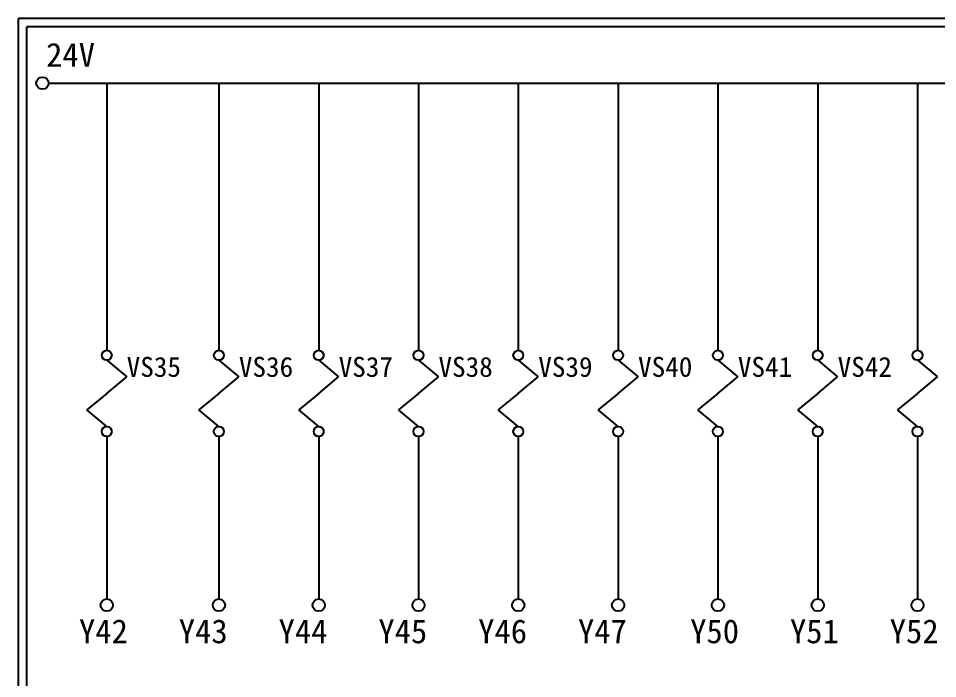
# Model space of a CAD drawing. Extents: x 926 to 1213, y 3 to 207.
# Drawn here: x 925.7 to 1063.9, y 107.6 to 207 of the extents above; entities that cross this region are included whole.
import ezdxf

# ---------------------------------------------------------------- set-up
doc = ezdxf.new("R2010")
doc.units = 0
doc.layers.add('圖框層', color=7, linetype='CONTINUOUS')
doc.layers.add('標尺寸層', color=3, linetype='CONTINUOUS')
doc.styles.add('STSL', font='KAIU.TTF')

msp = doc.modelspace()

# ---------------------------------------------------------------- linework, layer by layer
at = {"layer": '圖框層', "color": 7}
for p, q in [((1212.74, 206.97), (925.74, 206.97)), ((925.74, 3), (925.74, 206.97)), ((1211.49, 205.72), (926.99, 205.72)), ((926.99, 4.25), (926.99, 205.72))]:
    msp.add_line(p, q, dxfattribs=at)
at = {"layer": '標尺寸層', "color": 7}
for p, q in [((930.28, 197.22), (1207.88, 197.22)), ((939.02, 197.22), (939.02, 157.03)), ((955.88, 197.22), (955.88, 157.03)), ((970.88, 197.22), (970.88, 157.03)), ((985.88, 197.22), (985.88, 157.03)), ((1000.88, 197.22), (1000.88, 157.03)), ((1015.88, 197.22), (1015.88, 157.03)), ((1030.88, 197.22), (1030.88, 157.03)), ((1045.88, 197.22), (1045.88, 157.03)), ((1060.88, 197.22), (1060.88, 157.03)), ((939.02, 155.53), (942.02, 153.04)), ((955.88, 155.53), (958.88, 153.04)), ((970.88, 155.53), (973.88, 153.04)), ((985.88, 155.53), (988.88, 153.04)), ((1000.88, 155.53), (1003.88, 153.04)), ((1015.88, 155.53), (1018.88, 153.04)), ((1030.88, 155.53), (1033.88, 153.04)), ((1045.88, 155.53), (1048.88, 153.04)), ((1060.88, 155.53), (1063.88, 153.04)), ((939.02, 150.55), (942.02, 153.04)), ((955.88, 150.55), (958.88, 153.04)), ((970.88, 150.55), (973.88, 153.04)), ((985.88, 150.55), (988.88, 153.04)), ((1000.88, 150.55), (1003.88, 153.04)), ((1015.88, 150.55), (1018.88, 153.04)), ((1030.88, 150.55), (1033.88, 153.04)), ((1045.88, 150.55), (1048.88, 153.04)), ((1060.88, 150.55), (1063.88, 153.04)), ((939.02, 150.55), (936.01, 148.06)), ((955.88, 150.55), (952.87, 148.06)), ((970.88, 150.55), (967.87, 148.06)), ((985.88, 150.55), (982.87, 148.06)), ((1000.88, 150.55), (997.87, 148.06)), ((1015.88, 150.55), (1012.87, 148.06)), ((1030.88, 150.55), (1027.87, 148.06)), ((1045.88, 150.55), (1042.87, 148.06)), ((1060.88, 150.55), (1057.87, 148.06)), ((939.02, 145.57), (936.01, 148.06)), ((955.88, 145.57), (952.87, 148.06)), ((970.88, 145.57), (967.87, 148.06)), ((985.88, 145.57), (982.87, 148.06)), ((1000.88, 145.57), (997.87, 148.06)), ((1015.88, 145.57), (1012.87, 148.06)), ((1030.88, 145.57), (1027.87, 148.06)), ((1045.88, 145.57), (1042.87, 148.06)), ((1060.88, 145.57), (1057.87, 148.06)), ((939.02, 144.07), (939.02, 119.62)), ((955.88, 144.07), (955.88, 119.62)), ((970.88, 144.07), (970.88, 119.62)), ((985.88, 144.07), (985.88, 119.62)), ((1000.88, 144.07), (1000.88, 119.62)), ((1015.88, 144.07), (1015.88, 119.62)), ((1030.88, 144.07), (1030.88, 119.62)), ((1045.88, 144.07), (1045.88, 119.62)), ((1060.88, 144.07), (1060.88, 119.62))]:
    msp.add_line(p, q, dxfattribs=at)
for centre, radius in [((929.36, 197.22), 0.92), ((939.02, 156.28), 0.751), ((955.88, 156.28), 0.751), ((970.88, 156.28), 0.751), ((985.88, 156.28), 0.751), ((1000.88, 156.28), 0.751), ((1015.88, 156.28), 0.751), ((1030.88, 156.28), 0.751), ((1045.88, 156.28), 0.751), ((1060.88, 156.28), 0.751), ((939.02, 144.82), 0.751), ((955.88, 144.82), 0.751), ((970.88, 144.82), 0.751), ((985.88, 144.82), 0.751), ((1000.88, 144.82), 0.751), ((1015.88, 144.82), 0.751), ((1030.88, 144.82), 0.751), ((1045.88, 144.82), 0.751), ((1060.88, 144.82), 0.751), ((939.02, 118.7), 0.92), ((955.88, 118.7), 0.92), ((970.88, 118.7), 0.92), ((985.88, 118.7), 0.92), ((1000.88, 118.7), 0.92), ((1015.88, 118.7), 0.92), ((1030.88, 118.7), 0.92), ((1045.88, 118.7), 0.92), ((1060.88, 118.7), 0.92)]:
    msp.add_circle(centre, radius, dxfattribs=at)

# ---------------------------------------------------------------- texts
at = {"layer": '圖框層', "color": 4, "style": 'STSL'}
for s, height, p in [('24V', 3.6, (929.91, 199.68)), ('VS35', 3, (942.02, 153.04)), ('VS36', 3, (958.88, 153.04)), ('VS37', 3, (973.88, 153.04)), ('VS38', 3, (988.88, 153.04)), ('VS39', 3, (1003.88, 153.04)), ('VS40', 3, (1018.88, 153.04)), ('VS41', 3, (1033.88, 153.04)), ('VS42', 3, (1048.88, 153.04)), ('Y42', 3.6, (934.85, 112.96)), ('Y43', 3.6, (949.85, 112.96)), ('Y44', 3.6, (964.85, 112.96)), ('Y45', 3.6, (979.85, 112.96)), ('Y46', 3.6, (994.85, 112.96)), ('Y47', 3.6, (1009.85, 112.96)), ('Y50', 3.6, (1026.71, 112.96)), ('Y51', 3.6, (1041.71, 112.96)), ('Y52', 3.6, (1056.71, 112.96))]:
    msp.add_text(s, height=height, dxfattribs=at).set_placement(p)

doc.saveas('drawing.dxf')
